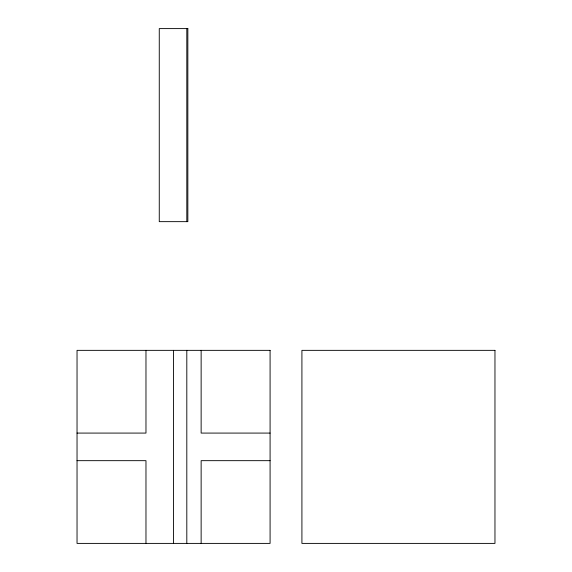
<?xml version="1.0" encoding="UTF-8"?>
<svg xmlns="http://www.w3.org/2000/svg" width="572" height="572" viewBox="0 0 572 572"><rect width="100%" height="100%" fill="white"/><g stroke="black" fill="none" stroke-linecap="round" stroke-linejoin="round"><path stroke-width="0.86" d="M77.034 433.083L145.974 433.083L145.974 350.35M270.084 433.083L201.137 433.083L201.137 350.35M77.034 460.667L145.974 460.667L145.974 543.4M270.084 460.667L201.137 460.667L201.137 543.4M186.808 28.6L186.808 221.65M186.808 350.35L186.808 543.4M173.559 350.35L173.559 543.4M187.845 28.6L159.266 28.6L159.266 221.65L187.845 221.65L187.845 28.6M270.084 350.35L77.034 350.35L77.034 543.4L270.084 543.4L270.084 350.35M494.966 350.35L301.916 350.35L301.916 543.4L494.966 543.4L494.966 350.35"/></g></svg>
